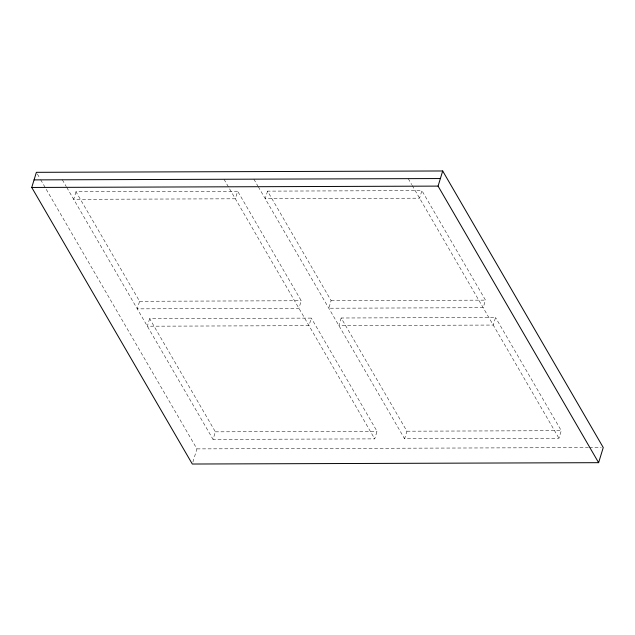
<?xml version="1.0" encoding="UTF-8"?>
<svg xmlns="http://www.w3.org/2000/svg" width="635" height="635" viewBox="0 0 635 635"><rect width="100%" height="100%" fill="white"/><g stroke="black" fill="none" stroke-linecap="round" stroke-linejoin="round"><path stroke-width="0.48" stroke-dasharray="3.17 2.38" d="M76.002 191.762L73.692 199.334L235.347 198.795L237.665 191.222L76.002 191.762L139.581 301.284L137.271 308.856L298.926 308.316L301.244 300.744L237.665 191.222M149.654 318.635L147.344 326.207L308.999 325.668L311.317 318.095L149.654 318.635L215.368 431.832L213.058 439.404L374.721 438.872L377.031 431.3L311.317 318.095M267.541 191.127L265.224 198.699L419.592 198.183L421.902 190.611L267.541 191.127L331.121 300.649L328.803 308.221L483.171 307.705L485.481 300.133L421.902 190.611M192.881 462.137L196.929 448.889L40.354 179.173M341.193 318L338.876 325.572L493.244 325.056L495.554 317.484L341.193 318L406.908 431.197L404.59 438.769L558.959 438.261L561.276 430.689L495.554 317.484M139.581 301.284L301.244 300.744M331.121 300.649L485.481 300.133M215.368 431.832L377.031 431.3M406.908 431.197L561.276 430.689M196.929 448.889L588.383 447.588M589.375 447.588L601.266 447.548M408.249 178.649L411.702 184.594M412.194 185.444L558.959 438.261M253.881 179.165L257.826 185.96M258.318 186.809L404.59 438.769M224.012 179.26L374.721 438.872M62.349 179.8L66.294 186.595M66.786 187.444L213.058 439.404M37.37 174.03L39.862 178.316"/><path stroke-width="0.95" d="M31.75 187.46L36.378 172.323L442.698 170.974L603.25 447.54L598.622 462.677L192.302 464.026L31.75 187.46L438.071 186.111L598.622 462.677M438.071 186.111L442.698 170.974M34.068 179.888L440.38 178.546"/></g></svg>
